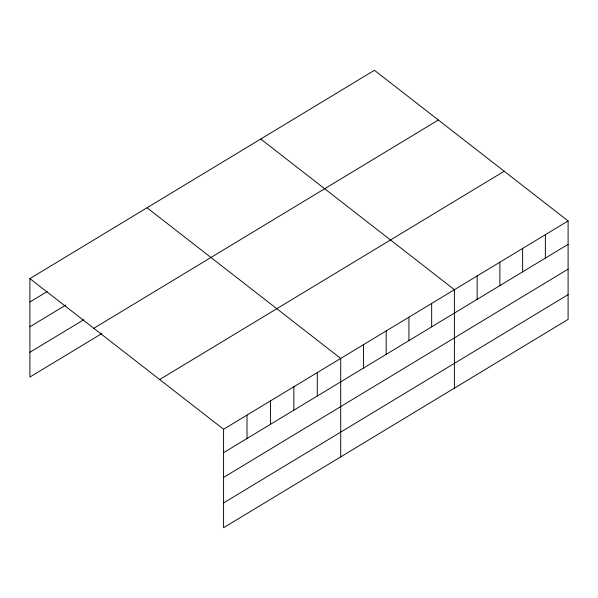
<?xml version="1.0" encoding="UTF-8"?>
<svg xmlns="http://www.w3.org/2000/svg" width="598" height="598" viewBox="0 0 598 598"><rect width="100%" height="100%" fill="white"/><g stroke="black" fill="none" stroke-linecap="round" stroke-linejoin="round"><path stroke-width="0.9" d="M29.9 278.601L223.57 429.259L223.57 527.713L568.1 319.399L568.1 220.946L374.43 70.287L29.9 278.601L29.9 377.054L101.742 333.617M29.9 302.012L47.078 291.622M29.9 326.777L65.825 305.055M29.9 352.289L83.787 319.713M93.811 328.317L438.341 120.004M159.659 379.543L504.189 171.23M223.57 429.259L568.1 220.946M223.57 452.671L568.1 244.358M223.57 477.436L568.1 269.122M223.57 502.948L568.1 294.635M260.735 139.028L454.405 289.686L454.405 388.147M147.041 207.775L340.711 358.434L340.711 456.887M545.361 234.693L545.361 258.104M522.622 248.447L522.622 271.858M499.883 262.193L499.883 285.605M477.144 275.94L477.144 299.351M431.666 303.44L431.666 326.852M408.927 317.187L408.927 340.598M386.188 330.933L386.188 354.345M363.449 344.68L363.449 368.091M317.284 372.599L317.284 396.011M293.857 386.764L293.857 410.176M270.431 400.929L270.431 424.341M246.996 415.094L246.996 438.506"/></g></svg>
